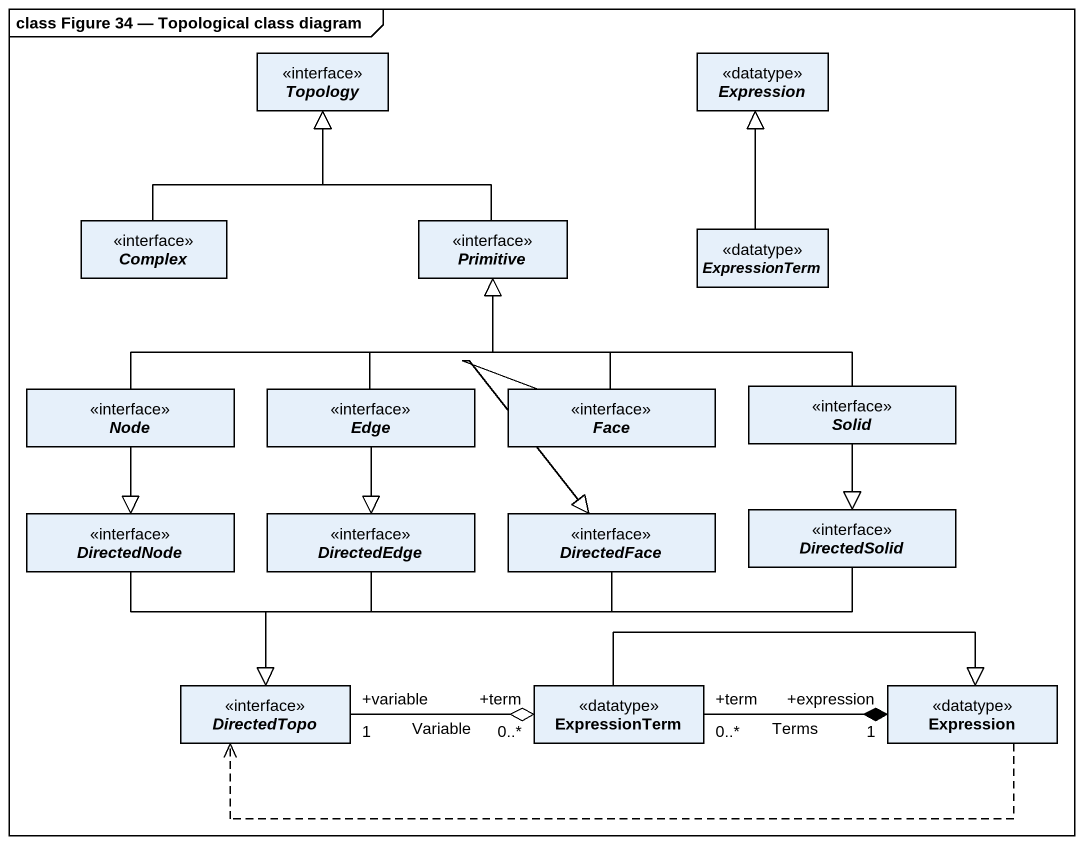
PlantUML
@startuml
mainframe class Figure 34 — Topological class diagram
hide circle
hide empty members
interface Topology
interface Expression <<datatype>>
interface Complex
interface Primitive
interface ExpressionTerm <<datatype>>
interface "Node" as Node_
interface Edge
interface Face
interface Solid
interface DirectedNode
interface DirectedEdge
interface DirectedFace
interface DirectedSolid
interface DirectedTopo
class "ExpressionTerm" as ExpressionTerm_2 <<datatype>>
class "Expression" as Expression_2 <<datatype>>
Complex -up-|> Topology
Primitive -up-|> Topology
ExpressionTerm -up-|> Expression
Node_ -right-|> Primitive
Node_ --|> DirectedNode
Edge -up-|> Primitive
Edge --|> DirectedEdge
Face -up-|> Primitive
Face --|> DirectedFace
Solid -left-|> Primitive
Solid --|> DirectedSolid
DirectedNode --|> DirectedTopo
DirectedEdge --|> DirectedTopo
DirectedFace -left-|> DirectedTopo
DirectedSolid -left-|> DirectedTopo
ExpressionTerm_2 "+term\n0..*" o-left- "+variable\n1" DirectedTopo : Variable
ExpressionTerm_2 "+term\n0..*" -right-* "+expression\n1" Expression_2 : Terms
ExpressionTerm_2 -right-|> Expression_2
Expression_2 .left.> DirectedTopo
@enduml
